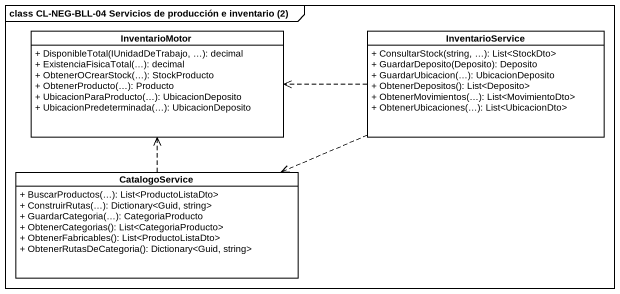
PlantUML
@startuml
mainframe class CL-NEG-BLL-04 Servicios de producción e inventario (2)
hide circle
hide empty members
skinparam classAttributeIconSize 0
class InventarioMotor {
  + DisponibleTotal(IUnidadDeTrabajo, …): decimal
  + ExistenciaFisicaTotal(…): decimal
  + ObtenerOCrearStock(…): StockProducto
  + ObtenerProducto(…): Producto
  + UbicacionParaProducto(…): UbicacionDeposito
  + UbicacionPredeterminada(…): UbicacionDeposito
}
class InventarioService {
  + ConsultarStock(string, …): List<StockDto>
  + GuardarDeposito(Deposito): Deposito
  + GuardarUbicacion(…): UbicacionDeposito
  + ObtenerDepositos(): List<Deposito>
  + ObtenerMovimientos(…): List<MovimientoDto>
  + ObtenerUbicaciones(…): List<UbicacionDto>
}
class CatalogoService {
  + BuscarProductos(…): List<ProductoListaDto>
  + ConstruirRutas(…): Dictionary<Guid, string>
  + GuardarCategoria(…): CategoriaProducto
  + ObtenerCategorias(): List<CategoriaProducto>
  + ObtenerFabricables(): List<ProductoListaDto>
  + ObtenerRutasDeCategoria(): Dictionary<Guid, string>
}
InventarioService .left.> InventarioMotor
InventarioService .left.> CatalogoService
CatalogoService .up.> InventarioMotor
@enduml
